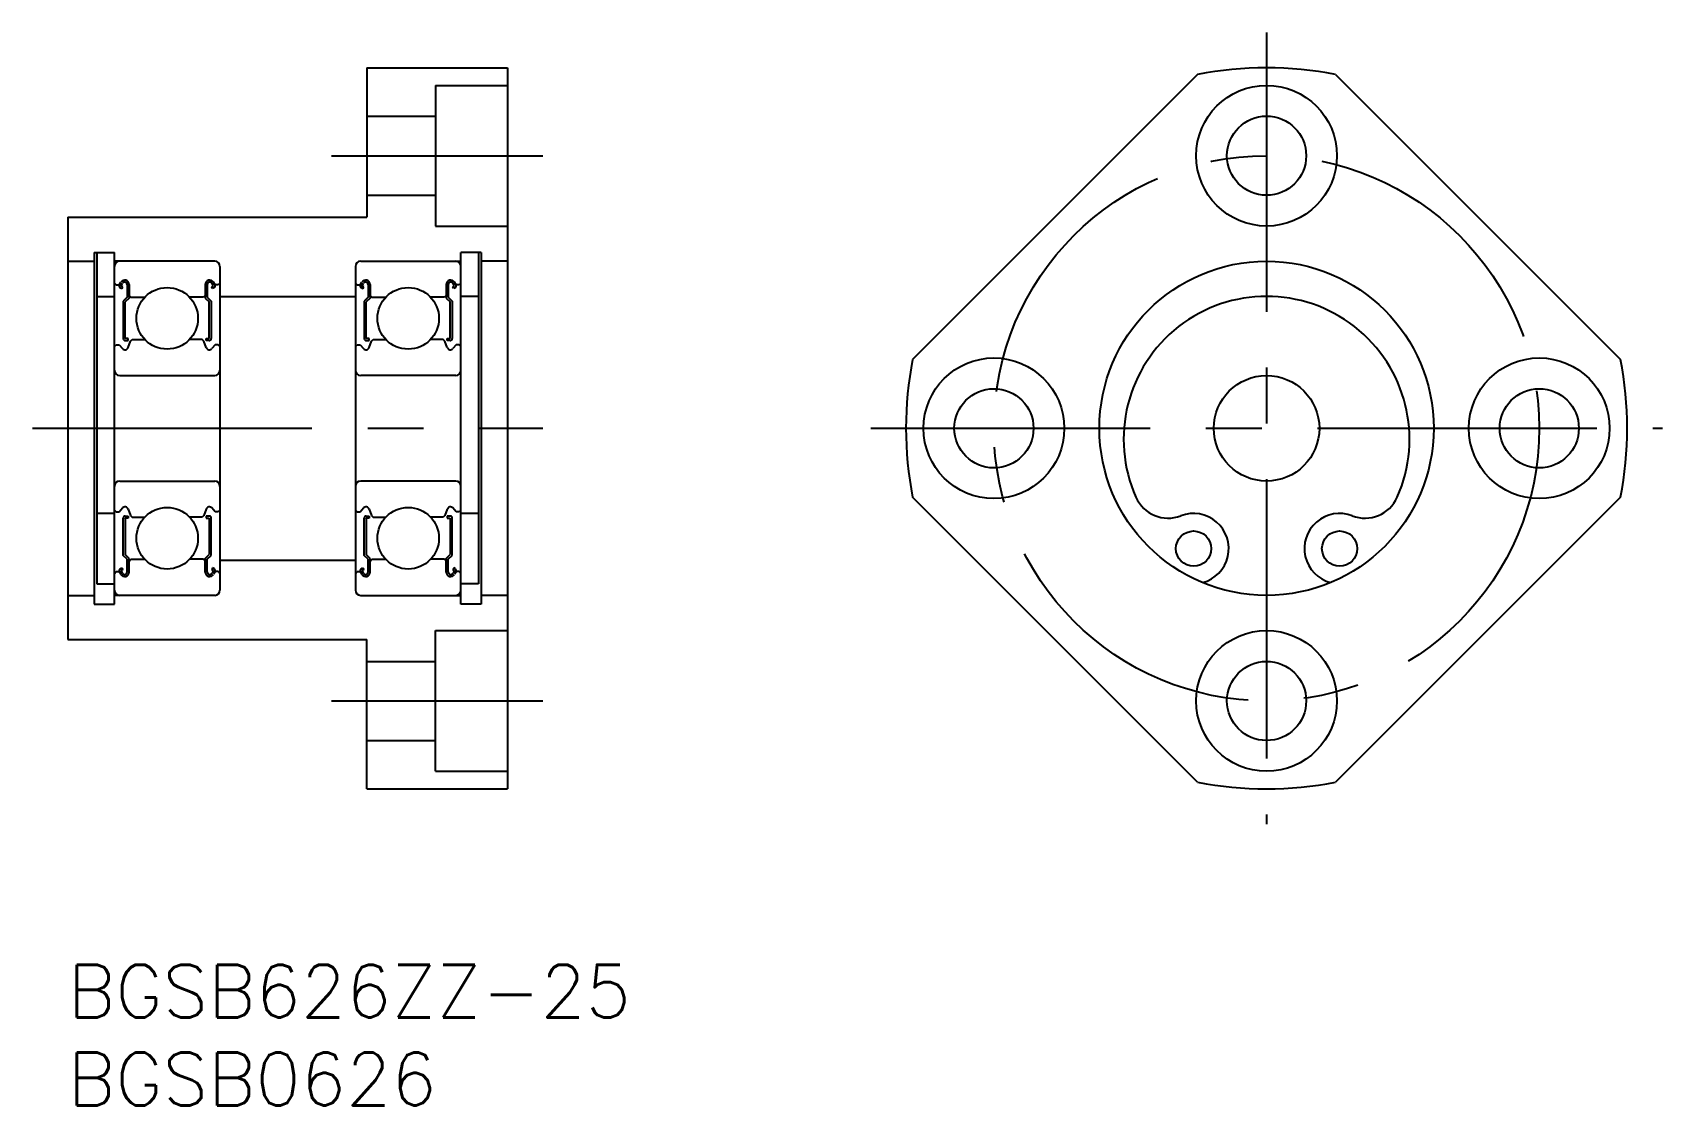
# Model space of a CAD drawing. Extents: x -2 to 90.6, y -8 to 53.
import ezdxf

# ---------------------------------------------------------------- set-up
doc = ezdxf.new("R2010")
doc.units = 0
doc.header["$LTSCALE"] = 0.5
doc.linetypes.add('CENTER', pattern=[50.8, 31.75, -6.35, 6.35, -6.35])
for name, color, linetype in [('MSM_CENTER', 1, 'CENTER'), ('MSM_CONTINUOUS', 7, 'CONTINUOUS'), ('MSM_PART_NUMBER', 7, 'CONTINUOUS')]:
    doc.layers.add(name, color=color, linetype=linetype)
doc.styles.get("Standard").update_dxf_attribs({"font": 'txt.shx', "height": 3, "bigfont": 'bigfont.shx'})

# ---------------------------------------------------------------- blocks, each defined once
blk = doc.blocks.new('*U6')
at = {"layer": 'MSM_PART_NUMBER'}
blk.add_text('BGSB626ZZ-25', height=3, dxfattribs=at).set_placement((0, -3))
blk = doc.blocks.new('*U7')
at = {"layer": 'MSM_PART_NUMBER'}
blk.add_text('BGSB0626', height=3, dxfattribs=at).set_placement((0, -8))

msp = doc.modelspace()

# ---------------------------------------------------------------- linework, layer by layer
at = {"layer": 'MSM_CENTER'}
for p, q in [((68.143, 53), (68.143, 8)), ((15, 46), (27, 46)), ((-2, 30.5), (27, 30.5)), ((45.643, 30.5), (90.643, 30.5)), ((15, 15), (27, 15))]:
    msp.add_line(p, q, dxfattribs=at)
msp.add_circle((68.143, 30.5), 15.5, dxfattribs=at)
at = {"layer": 'MSM_CONTINUOUS'}
for p, q in [((17, 51), (25, 51)), ((17, 51), (17, 42.5)), ((19, 51), (19, 51)), ((25, 51), (25, 10)), ((64.223, 50.622), (48.021, 34.42)), ((72.063, 50.622), (88.265, 34.42)), ((20.9, 50), (20.9, 42)), ((20.9, 50), (25, 50)), ((17, 48.25), (20.9, 48.25)), ((17, 43.75), (20.9, 43.75)), ((0, 42.5), (0, 18.5)), ((0, 42.5), (17, 42.5)), ((20.9, 42), (25, 42)), ((0, 40, 0.5), (1.5, 40, 0.5)), ((1.5, 40.5, 0.5), (2.65, 40.5, 0.5)), ((1.5, 40.5), (1.5, 20.5)), ((1.65, 40.5), (1.65, 21.661)), ((2.65, 20.5), (2.65, 40.5)), ((8.35, 40), (2.65, 40)), ((16.65, 40), (22.35, 40)), ((22.35, 20.5), (22.35, 40.5)), ((23.5, 40.5, 0.5), (22.35, 40.5, 0.5)), ((23.35, 40.5), (23.35, 21.661)), ((23.5, 40.5), (23.5, 20.5)), ((25, 40, 0.5), (23.5, 40, 0.5)), ((8.65, 39.7), (8.65, 21.3)), ((16.35, 39.7), (16.35, 21.3)), ((1.65, 38, 0.5), (2.65, 38, 0.5)), ((2.65, 38.75), (2.75, 38.65)), ((2.75, 38.65), (2.928, 38.65)), ((2.928, 38.65), (3.018, 38.803)), ((2.968, 38.498), (3.065, 38.443)), ((3.024, 38.594), (3.115, 38.748)), ((3.12, 38.539), (3.024, 38.594)), ((3.065, 38.443), (3.12, 38.539)), ((3.372, 38.679), (3.372, 37.95)), ((3.483, 38.679), (3.483, 37.904)), ((3.483, 38.05), (3.583, 37.95)), ((7.817, 38.05), (7.717, 37.95)), ((7.817, 38.679), (7.817, 37.904)), ((7.928, 38.679), (7.928, 37.95)), ((8.18, 38.539), (8.276, 38.594)), ((8.235, 38.443), (8.18, 38.539)), ((8.276, 38.594), (8.185, 38.748)), ((8.332, 38.498), (8.235, 38.443)), ((8.372, 38.65), (8.282, 38.803)), ((8.55, 38.65), (8.372, 38.65)), ((8.65, 38.75), (8.55, 38.65)), ((8.65, 38), (16.35, 38)), ((16.35, 38.75), (16.45, 38.65)), ((16.45, 38.65), (16.628, 38.65)), ((16.628, 38.65), (16.718, 38.803)), ((16.668, 38.498), (16.765, 38.443)), ((16.724, 38.594), (16.815, 38.748)), ((16.82, 38.539), (16.724, 38.594)), ((16.765, 38.443), (16.82, 38.539)), ((17.072, 38.679), (17.072, 37.95)), ((17.183, 38.679), (17.183, 37.904)), ((17.183, 38.05), (17.283, 37.95)), ((21.517, 38.05), (21.417, 37.95)), ((21.517, 38.679), (21.517, 37.904)), ((21.628, 38.679), (21.628, 37.95)), ((21.88, 38.539), (21.976, 38.594)), ((21.935, 38.443), (21.88, 38.539)), ((21.976, 38.594), (21.885, 38.748)), ((22.032, 38.498), (21.935, 38.443)), ((22.072, 38.65), (21.982, 38.803)), ((22.25, 38.65), (22.072, 38.65)), ((22.35, 38.75), (22.25, 38.65)), ((23.35, 38, 0.5), (22.35, 38, 0.5)), ((3.372, 37.95), (3.15, 37.728)), ((3.15, 37.728), (3.15, 35.601)), ((3.483, 37.904), (3.261, 37.682)), ((3.261, 35.601), (3.261, 37.682)), ((3.583, 37.95), (4.376, 37.95)), ((7.717, 37.95), (6.924, 37.95)), ((7.817, 37.904), (8.039, 37.682)), ((7.928, 37.95), (8.15, 37.728)), ((8.039, 35.601), (8.039, 37.682)), ((8.15, 37.728), (8.15, 35.601)), ((17.072, 37.95), (16.85, 37.728)), ((16.85, 37.728), (16.85, 35.601)), ((17.183, 37.904), (16.961, 37.682)), ((16.961, 35.601), (16.961, 37.682)), ((17.283, 37.95), (18.076, 37.95)), ((21.417, 37.95), (20.624, 37.95)), ((21.517, 37.904), (21.739, 37.682)), ((21.628, 37.95), (21.85, 37.728)), ((21.739, 35.601), (21.739, 37.682)), ((21.85, 37.728), (21.85, 35.601)), ((2.65, 35.15), (2.75, 35.25)), ((2.75, 35.25), (2.928, 35.25)), ((2.928, 35.25), (3.107, 35.031)), ((3.428, 35.601), (3.261, 35.601)), ((3.261, 35.49), (3.428, 35.49)), ((3.428, 35.49), (3.428, 35.601)), ((3.428, 35.097), (3.558, 35.456)), ((3.558, 35.456), (3.658, 35.55)), ((3.658, 35.55), (4.376, 35.55)), ((7.642, 35.55), (6.924, 35.55)), ((7.742, 35.456), (7.642, 35.55)), ((7.872, 35.097), (7.742, 35.456)), ((7.872, 35.601), (8.039, 35.601)), ((7.872, 35.49), (7.872, 35.601)), ((8.039, 35.49), (7.872, 35.49)), ((8.372, 35.25), (8.193, 35.031)), ((8.55, 35.25), (8.372, 35.25)), ((8.65, 35.15), (8.55, 35.25)), ((16.35, 35.15), (16.45, 35.25)), ((16.45, 35.25), (16.628, 35.25)), ((16.628, 35.25), (16.807, 35.031)), ((17.128, 35.601), (16.961, 35.601)), ((16.961, 35.49), (17.128, 35.49)), ((17.128, 35.49), (17.128, 35.601)), ((17.128, 35.097), (17.258, 35.456)), ((17.258, 35.456), (17.358, 35.55)), ((17.358, 35.55), (18.076, 35.55)), ((21.342, 35.55), (20.624, 35.55)), ((21.442, 35.456), (21.342, 35.55)), ((21.572, 35.097), (21.442, 35.456)), ((21.572, 35.601), (21.739, 35.601)), ((21.572, 35.49), (21.572, 35.601)), ((21.739, 35.49), (21.572, 35.49)), ((22.072, 35.25), (21.893, 35.031)), ((22.25, 35.25), (22.072, 35.25)), ((22.35, 35.15), (22.25, 35.25)), ((2.95, 33.5), (8.35, 33.5)), ((22.05, 33.5), (16.65, 33.5)), ((2.95, 27.5), (8.35, 27.5)), ((22.05, 27.5), (16.65, 27.5)), ((2.928, 25.75), (3.107, 25.969)), ((8.372, 25.75), (8.193, 25.969)), ((16.628, 25.75), (16.807, 25.969)), ((22.072, 25.75), (21.893, 25.969)), ((64.223, 10.378), (48.021, 26.58)), ((88.265, 26.58), (72.063, 10.378)), ((2.65, 25.661), (1.65, 25.661)), ((2.65, 25.85), (2.75, 25.75)), ((2.75, 25.75), (2.928, 25.75)), ((3.15, 23.272), (3.15, 25.399)), ((3.261, 25.51), (3.428, 25.51)), ((3.261, 25.399), (3.261, 23.318)), ((3.428, 25.399), (3.261, 25.399)), ((3.428, 25.903), (3.558, 25.544)), ((3.428, 25.51), (3.428, 25.399)), ((3.558, 25.544), (3.658, 25.45)), ((3.658, 25.45), (4.376, 25.45)), ((7.642, 25.45), (6.924, 25.45)), ((7.742, 25.544), (7.642, 25.45)), ((7.872, 25.903), (7.742, 25.544)), ((7.872, 25.51), (7.872, 25.399)), ((8.039, 25.51), (7.872, 25.51)), ((7.872, 25.399), (8.039, 25.399)), ((8.039, 25.399), (8.039, 23.318)), ((8.15, 23.272), (8.15, 25.399)), ((8.55, 25.75), (8.372, 25.75)), ((8.65, 25.85), (8.55, 25.75)), ((16.35, 25.85), (16.45, 25.75)), ((16.45, 25.75), (16.628, 25.75)), ((16.85, 23.272), (16.85, 25.399)), ((16.961, 25.51), (17.128, 25.51)), ((16.961, 25.399), (16.961, 23.318)), ((17.128, 25.399), (16.961, 25.399)), ((17.128, 25.903), (17.258, 25.544)), ((17.128, 25.51), (17.128, 25.399)), ((17.258, 25.544), (17.358, 25.45)), ((17.358, 25.45), (18.076, 25.45)), ((21.342, 25.45), (20.624, 25.45)), ((21.442, 25.544), (21.342, 25.45)), ((21.572, 25.903), (21.442, 25.544)), ((21.739, 25.51), (21.572, 25.51)), ((21.572, 25.51), (21.572, 25.399)), ((21.572, 25.399), (21.739, 25.399)), ((21.739, 25.399), (21.739, 23.318)), ((21.85, 23.272), (21.85, 25.399)), ((22.25, 25.75), (22.072, 25.75)), ((22.35, 25.85), (22.25, 25.75)), ((23.35, 25.661, 0.5), (22.35, 25.661, 0.5)), ((3.372, 23.05), (3.15, 23.272)), ((3.483, 23.096), (3.261, 23.318)), ((7.817, 23.096), (8.039, 23.318)), ((7.928, 23.05), (8.15, 23.272)), ((17.072, 23.05), (16.85, 23.272)), ((17.183, 23.096), (16.961, 23.318)), ((21.517, 23.096), (21.739, 23.318)), ((21.628, 23.05), (21.85, 23.272)), ((2.65, 22.25), (2.75, 22.35)), ((2.75, 22.35), (2.928, 22.35)), ((2.928, 22.35), (3.018, 22.197)), ((2.968, 22.502), (3.065, 22.557)), ((3.12, 22.461), (3.024, 22.406)), ((3.024, 22.406), (3.115, 22.252)), ((3.065, 22.557), (3.12, 22.461)), ((3.372, 22.321), (3.372, 23.05)), ((3.483, 22.321), (3.483, 23.096)), ((3.483, 22.95), (3.583, 23.05)), ((3.583, 23.05), (4.376, 23.05)), ((7.717, 23.05), (6.924, 23.05)), ((7.817, 22.95), (7.717, 23.05)), ((7.817, 22.321), (7.817, 23.096)), ((7.928, 22.321), (7.928, 23.05)), ((8.235, 22.557), (8.18, 22.461)), ((8.18, 22.461), (8.276, 22.406)), ((8.276, 22.406), (8.185, 22.252)), ((8.332, 22.502), (8.235, 22.557)), ((8.372, 22.35), (8.282, 22.197)), ((8.55, 22.35), (8.372, 22.35)), ((8.65, 22.25), (8.55, 22.35)), ((8.65, 23), (16.35, 23)), ((16.35, 22.25), (16.45, 22.35)), ((16.45, 22.35), (16.628, 22.35)), ((16.628, 22.35), (16.718, 22.197)), ((16.668, 22.502), (16.765, 22.557)), ((16.82, 22.461), (16.724, 22.406)), ((16.724, 22.406), (16.815, 22.252)), ((16.765, 22.557), (16.82, 22.461)), ((17.072, 22.321), (17.072, 23.05)), ((17.183, 22.321), (17.183, 23.096)), ((17.183, 22.95), (17.283, 23.05)), ((17.283, 23.05), (18.076, 23.05)), ((21.417, 23.05), (20.624, 23.05)), ((21.517, 22.95), (21.417, 23.05)), ((21.517, 22.321), (21.517, 23.096)), ((21.628, 22.321), (21.628, 23.05)), ((21.935, 22.557), (21.88, 22.461)), ((21.88, 22.461), (21.976, 22.406)), ((21.976, 22.406), (21.885, 22.252)), ((22.032, 22.502), (21.935, 22.557)), ((22.072, 22.35), (21.982, 22.197)), ((22.25, 22.35), (22.072, 22.35)), ((22.35, 22.25), (22.25, 22.35)), ((1.65, 21.661, 0.5), (2.65, 21.661, 0.5)), ((23.35, 21.661, 0.5), (22.35, 21.661, 0.5)), ((0, 21, 0.5), (1.5, 21, 0.5)), ((1.5, 20.5, 0.5), (2.65, 20.5, 0.5)), ((8.35, 21), (2.65, 21)), ((16.65, 21), (22.35, 21)), ((23.5, 20.5, 0.5), (22.35, 20.5, 0.5)), ((25, 21, 0.5), (23.5, 21, 0.5)), ((20.9, 11), (20.9, 19)), ((20.9, 19), (25, 19)), ((0, 18.5), (17, 18.5)), ((17, 10), (17, 18.5)), ((17, 17.25), (20.9, 17.25)), ((17, 12.75), (20.9, 12.75)), ((20.9, 11), (25, 11)), ((17, 10), (25, 10))]:
    msp.add_line(p, q, dxfattribs=at)
for centre, radius in [((68.143, 46), 4), ((68.143, 46), 2.25), ((68.143, 30.5), 9.5), ((5.65, 36.75), 1.75), ((19.35, 36.75), 1.75), ((52.643, 30.5), 4), ((83.643, 30.5), 4), ((68.143, 30.5), 3), ((52.643, 30.5), 2.25), ((83.643, 30.5), 2.25), ((5.65, 24.25), 1.75), ((19.35, 24.25), 1.75), ((63.993, 23.661), 1), ((72.293, 23.661), 1), ((68.143, 15), 4), ((68.143, 15), 2.25)]:
    msp.add_circle(centre, radius, dxfattribs=at)
for centre, radius, start, end in [((68.143, 30.5), 20.5, 78.97635, 101.02365), ((2.95, 39.7), 0.3, 90, 180), ((8.35, 39.7), 0.3, 0, 90), ((16.65, 39.7), 0.3, 90, 180), ((22.05, 39.7), 0.3, 0, 90), ((3.234, 38.679), 0.249, 0, 150.00121), ((8.066, 38.679), 0.249, 29.99879, 180), ((16.934, 38.679), 0.249, 0, 150.00121), ((21.766, 38.679), 0.249, 29.99879, 180), ((3.024, 38.594), 0.111, 149.98707, 240.00905), ((3.234, 38.679), 0.138, 0, 150.00256), ((8.066, 38.679), 0.138, 29.99744, 180), ((8.276, 38.594), 0.111, 299.99095, 30.01293), ((16.724, 38.594), 0.111, 149.98707, 240.00905), ((16.934, 38.679), 0.138, 0, 150.00256), ((21.766, 38.679), 0.138, 29.99744, 180), ((21.976, 38.594), 0.111, 299.99095, 30.01293), ((68.143, 29.875), 8.125, 336.05719, 203.94281), ((3.261, 35.601), 0.111, 180.00005, 270.00003), ((8.039, 35.601), 0.111, 269.99997, 359.99995), ((16.961, 35.601), 0.111, 180.00005, 270.00003), ((21.739, 35.601), 0.111, 269.99997, 359.99995), ((3.249, 35.151), 0.186, 220.0002, 343.15268), ((8.051, 35.151), 0.186, 196.84732, 319.9998), ((16.949, 35.151), 0.186, 220.0002, 343.15268), ((21.751, 35.151), 0.186, 196.84732, 319.9998), ((68.143, 30.5), 20.5, 168.97635, 191.02365), ((68.143, 30.5), 20.5, 348.97635, 11.02365), ((2.95, 33.8), 0.3, 180, 270), ((8.35, 33.8), 0.3, 270, 0), ((16.65, 33.8), 0.3, 180, 270), ((22.05, 33.8), 0.3, 270, 0), ((2.95, 27.2), 0.3, 90, 180), ((8.35, 27.2), 0.3, 360, 90), ((16.65, 27.2), 0.3, 90, 180), ((22.05, 27.2), 0.3, 0, 90), ((3.249, 25.849), 0.186, 16.84732, 139.9998), ((8.051, 25.849), 0.186, 40.0002, 163.15268), ((16.949, 25.849), 0.186, 16.84732, 139.9998), ((21.751, 25.849), 0.186, 40.0002, 163.15268), ((62.545, 27.389), 2, 203.94281, 291.2223), ((73.741, 27.389), 2, 248.7777, 336.05719), ((3.261, 25.399), 0.111, 89.99997, 179.99995), ((8.039, 25.399), 0.111, 0.00005, 90.00003), ((16.961, 25.399), 0.111, 89.99997, 179.99995), ((21.739, 25.399), 0.111, 0.00005, 90.00003), ((63.993, 23.661), 2, 284.69943, 111.2223), ((72.293, 23.661), 2, 68.7777, 255.30057), ((3.024, 22.406), 0.111, 119.99095, 210.01293), ((3.234, 22.321), 0.249, 209.99879, 0), ((3.234, 22.321), 0.138, 209.99744, 0), ((8.066, 22.321), 0.249, 180, 330.00121), ((8.066, 22.321), 0.138, 180, 330.00256), ((8.276, 22.406), 0.111, 329.98707, 60.00905), ((16.724, 22.406), 0.111, 119.99095, 210.01293), ((16.934, 22.321), 0.249, 209.99879, 0), ((16.934, 22.321), 0.138, 209.99744, 0), ((21.766, 22.321), 0.249, 180, 330.00121), ((21.766, 22.321), 0.138, 180, 330.00256), ((21.976, 22.406), 0.111, 329.98707, 60.00905), ((2.95, 21.3), 0.3, 180, 270), ((8.35, 21.3), 0.3, 270, 360), ((16.65, 21.3), 0.3, 180, 270), ((22.05, 21.3), 0.3, 270, 0), ((68.143, 30.5), 20.5, 258.97635, 281.02365)]:
    msp.add_arc(centre, radius, start, end, dxfattribs=at)

# ---------------------------------------------------------------- block references
for name in ['*U6', '*U7']:
    msp.add_blockref(name, (0, 0), dxfattribs=at)

doc.saveas('drawing.dxf')
